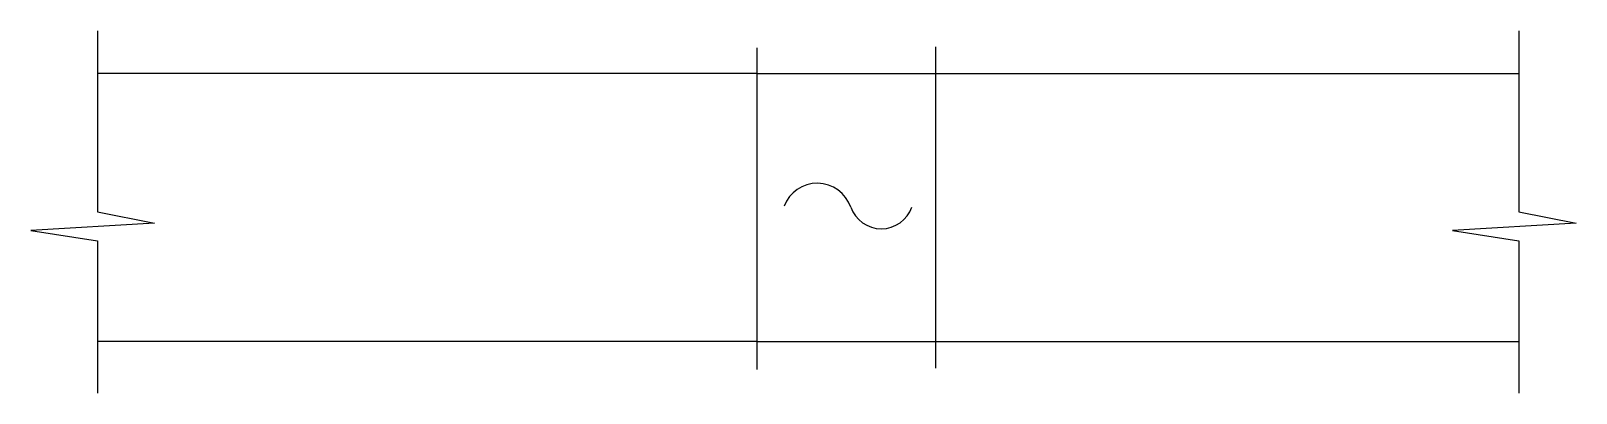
# Model space of a CAD drawing. Header units: metres. Extents: x -22558.7 to -22488.2, y -12328.4 to -12311.9.
import ezdxf

# ---------------------------------------------------------------- set-up
doc = ezdxf.new("R2010")
doc.units = ezdxf.units.M
doc.layers.add('1', color=7, linetype='Continuous')

msp = doc.modelspace()

# ---------------------------------------------------------------- linework, layer by layer
at = {"layer": '1'}
for p, q in [((-22555.68, -12311.87), (-22555.68, -12320.13)), ((-22490.76, -12311.87), (-22490.76, -12320.13)), ((-22525.56, -12312.64), (-22525.56, -12327.32)), ((-22517.4, -12312.59), (-22517.4, -12327.27)), ((-22525.56, -12313.81), (-22555.63, -12313.81)), ((-22525.56, -12313.81), (-22517.4, -12313.81)), ((-22517.4, -12313.81), (-22490.76, -12313.81)), ((-22553.07, -12320.64), (-22558.72, -12320.98)), ((-22555.68, -12320.13), (-22553.07, -12320.64)), ((-22488.15, -12320.64), (-22493.8, -12320.98)), ((-22490.76, -12320.13), (-22488.15, -12320.64)), ((-22558.72, -12320.98), (-22555.68, -12321.45)), ((-22555.68, -12321.45), (-22555.68, -12328.4)), ((-22493.8, -12320.98), (-22490.76, -12321.45)), ((-22490.76, -12321.45), (-22490.76, -12328.4)), ((-22525.56, -12326.05), (-22555.63, -12326.05)), ((-22525.56, -12326.05), (-22517.4, -12326.05)), ((-22517.4, -12326.05), (-22490.76, -12326.05))]:
    msp.add_line(p, q, dxfattribs=at)
for centre, radius, start, end in [((-22522.81, -12320.44), 1.62, 19.06, 159.28), ((-22519.88, -12319.43), 1.47, 199.06, 340.94)]:
    msp.add_arc(centre, radius, start, end, dxfattribs=at)

doc.saveas('drawing.dxf')
